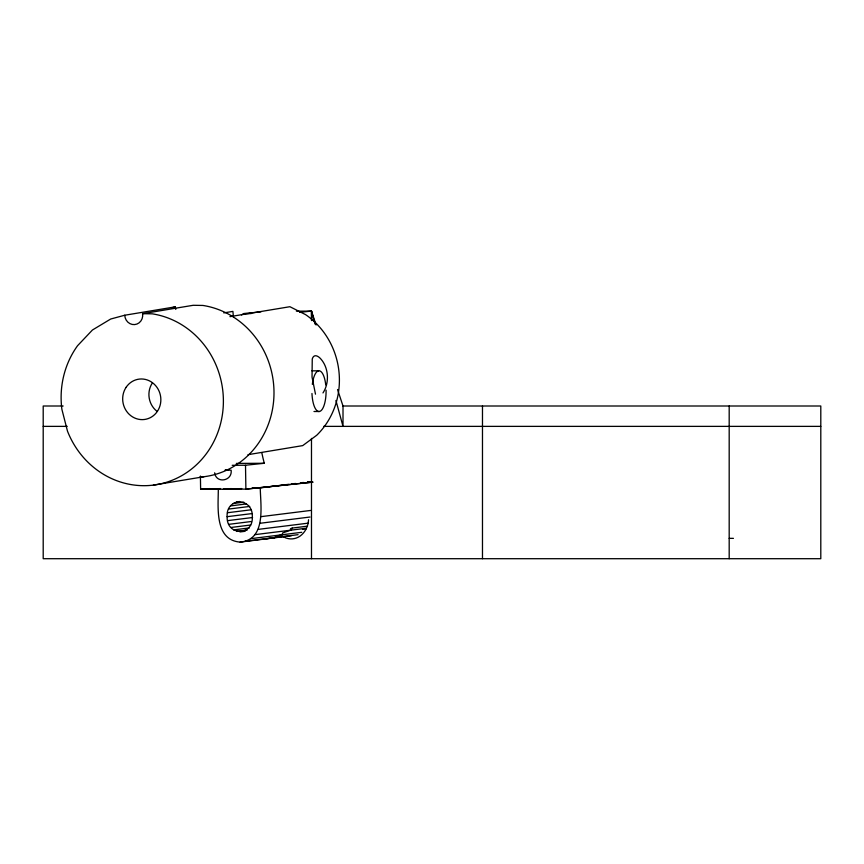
<?xml version="1.0" encoding="UTF-8"?>
<svg xmlns="http://www.w3.org/2000/svg" width="864" height="864" viewBox="0 0 864 864"><rect width="100%" height="100%" fill="white"/><g stroke="black" fill="none" stroke-linecap="round" stroke-linejoin="round"><path stroke-width="1.3" d="M227.124 516.683C225.85 496.984 253.152 497.318 252.31 516.683C253.573 536.382 226.282 536.058 227.124 516.683L252.083 513.572M218.311 489.208C218.3 506.855 214.24 540.011 240.106 542.106C266.62 539.816 260.474 505.418 260.258 487.901L288.932 484.283M282.452 536.188A21.125 17.788 90 0 0 299.948 536.188C305.24 532.408 308.308 526.144 308.534 519.718M322.985 392.926C329.864 382.601 328.72 366.563 319.745 357.826A22.01 7.614 69.3 0 0 312.25 359.068L312.034 377.082L315.49 394.168M290.952 530.15L292.237 528.077L307.476 526.165M241.456 314.928L243.67 313.6L260.917 311.85M292.237 528.077L290.498 528.736L290.606 530.194L282.614 532.958L282.042 534.773L276.318 536.188L274.514 537.624L266.728 538.79M124.751 315.23L110.7 319.021L92.437 330.005L77.555 345.719A86.53 80.989 80.6 0 0 61.884 409.32L67.5 431.19A86.53 80.989 80.6 0 0 206.96 452.887A86.53 80.989 80.6 0 0 152.312 313.837L142.592 313.686A9.58 8.964 80.6 0 1 134.644 324.583A9.58 8.964 80.6 0 1 124.751 315.23L175.349 306.839A9.58 8.964 80.6 0 0 175.781 309.409M171.526 307.876L175.349 306.839M302.519 529.438L306.353 528.736M142.592 313.686L193.19 305.294L202.91 305.446A86.53 80.989 80.6 0 1 273.985 394.286A86.53 80.989 80.6 0 1 200.048 477.101M223.776 312.898L232.902 311.386L233.399 316.732M229.932 316.645L289.904 306.709L305.618 314.647A76.345 71.453 80.6 0 1 316.753 435.229L302.724 445.608L247.968 454.68M153.392 485.104L203.99 476.723M291.589 483.959L295.564 483.462M300.866 482.803L303.512 482.479M307.487 481.982L310.133 481.658M236.228 501.952L239.76 501.509M233.215 503.474L243.788 502.157M230.645 505.904L246.413 503.928M228.701 509.058L249.718 506.434M227.491 512.741L251.143 509.782M227.61 520.636L252.58 517.514M260.701 516.683L310.619 510.451M228.928 524.318L251.262 521.521M260.086 523.271L310.003 517.028M230.98 527.472L250.69 525.01M233.626 529.902L249.383 527.926M236.682 531.425L247.19 530.107M258.077 529.394L308.081 523.174M239.944 531.943L245.203 531.284M254.826 534.665L306.191 528.25M250.538 538.704L301.774 532.3M245.516 541.242L298.08 534.676M240.106 542.106L291.384 535.702M232.2 465.307L245.506 465.242L264.298 463.277A92.275 32.249 89.8 0 1 261.889 453.028M200.416 476.064L200.621 489.337L207.317 488.635M299.538 312.325L311.483 311.105L316.105 325.026M225.418 469.908L228.107 469.638M231.26 488.57L223.258 489.24L241.758 488.57M245.506 465.242L245.884 489.132L312.833 482.134L245.884 489.132L200.621 489.337L209.984 488.592M307.541 482.414L311.504 482.166M200.621 489.337L220.612 488.592M252.331 488.182L260.258 487.901L252.385 487.901M307.465 482.231L310.133 482.134M296.406 311.18L311.483 311.105L315.025 324.054M236.347 463.406L264.298 463.277M307.487 482.026L310.154 482.015M243.67 313.6L251.197 313.589M311.936 370.829L318.654 370.829M63.148 406.004L43.2 406.004L43.2 558.706L820.8 558.706L820.8 406.004L342.857 406.004M313.988 411.502L319.356 411.502M43.2 426.373L67.241 426.373M323.59 426.373L820.8 426.373M225.126 470.178L231.131 470.178C232.621 481.032 216.173 484.067 214.65 472.813M729.184 538.348L733.439 538.348M337.543 389.556L343.008 406.004L343.008 426.373L335.923 400.464M729.184 406.004L729.184 558.706M482.479 406.004L482.479 558.706M311.483 438.394L311.483 558.706M312.336 384.318A20.358 7.085 -90 0 1 319.118 370.807A20.358 7.085 -90 0 1 325.75 384.923M326.084 390.15A20.358 7.085 -90 0 1 319.583 411.448A20.358 7.085 -90 0 1 311.969 393.498M157.086 411.383A20.358 19.051 80.6 0 1 152.345 382.979M311.634 320.533L311.483 311.105L311.515 320.49M126.101 387.331A20.358 19.051 80.6 0 0 140.152 419.515A20.358 19.051 80.6 0 0 159.052 391.068A20.358 19.051 80.6 0 0 126.101 387.331"/></g></svg>
